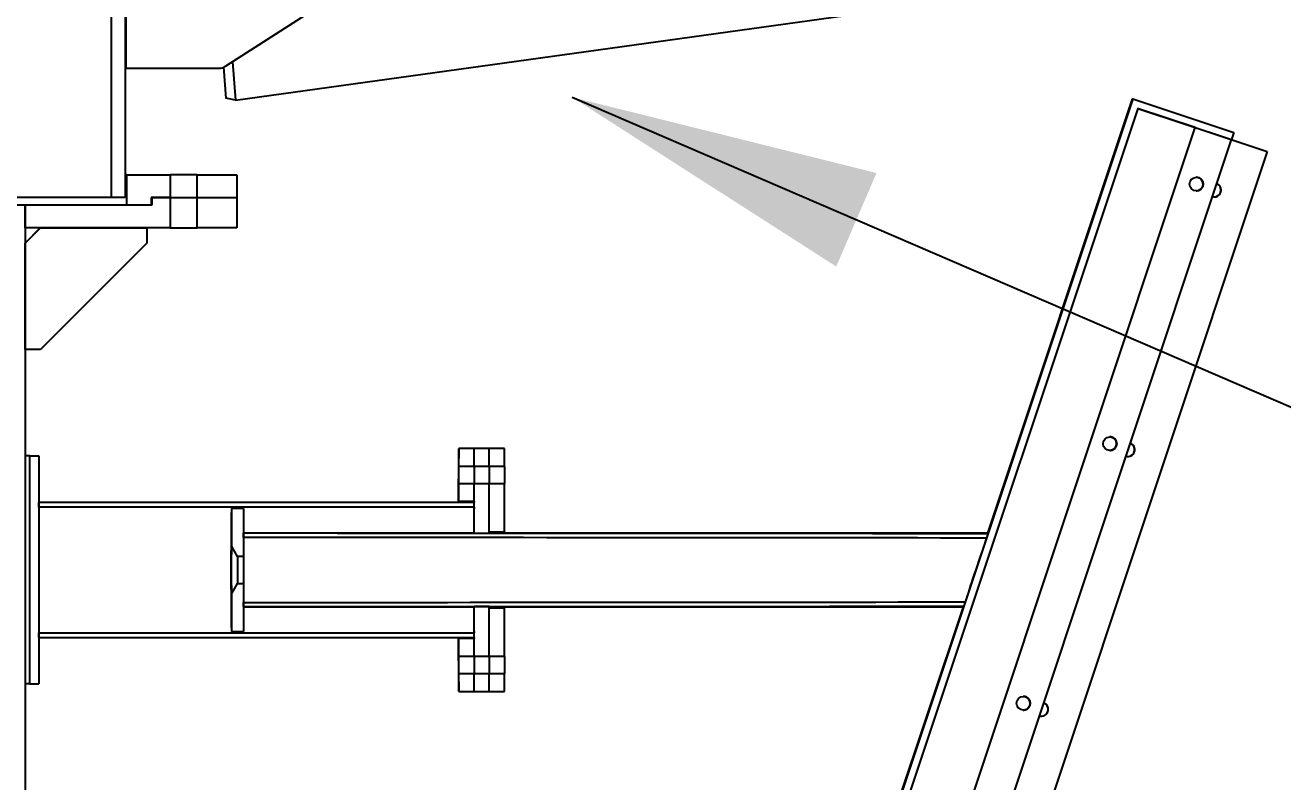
# Model space of a CAD drawing. Header units: millimetres. Extents: x 122 to 2816, y -707 to 556.
# Drawn here: x 818.81 to 826.34, y 295.49 to 300.02 of the extents above; entities that cross this region are included whole.
import ezdxf

# ---------------------------------------------------------------- set-up
doc = ezdxf.new("R2010")
doc.units = ezdxf.units.MM
doc.header["$PDSIZE"] = -1
doc.layers.add('FORMAT', color=7, linetype='Continuous')
doc.styles.add('SLDTEXTSTYLE7', font='TXT', dxfattribs={"width": 0.75})
doc.dimstyles.new('SLDDIMSTYLE0', dxfattribs={"dimtxt": 2.5, "dimasz": 1.852083, "dimexe": 0, "dimexo": 0.625, "dimgap": 0, "dimtad": 1, "dimdec": 0, "dimrnd": 1e-09, "dimtxsty": 'Standard', "dimsah": 1, "dimcen": 2.5, "dimazin": 3, "dimtfac": 1.852083, "dimtdec": 0, "dimtmove": 0, "dimatfit": 3, "dimfrac": 2})
doc.dimstyles.new('SLDDIMSTYLE3', dxfattribs={"dimtxt": 1.852083, "dimasz": 1.852083, "dimexe": 0, "dimexo": 0.625, "dimgap": 0.463021, "dimtad": 1, "dimdec": 0, "dimlfac": 110, "dimrnd": 1e-09, "dimzin": 12, "dimtxsty": 'SLDTEXTSTYLE7', "dimsah": 1, "dimcen": 2.5, "dimazin": 3, "dimtfac": 1, "dimtdec": 0, "dimtmove": 0, "dimatfit": 3, "dimfrac": 2, "dimtzin": 12})
doc.dimstyles.new('SLDDIMSTYLE5', dxfattribs={"dimtxt": 1.852083, "dimasz": 1.852083, "dimexe": 0, "dimexo": 0.625, "dimgap": 0.463021, "dimtad": 1, "dimlfac": 110, "dimzin": 12, "dimtxsty": 'SLDTEXTSTYLE7', "dimsah": 1, "dimcen": 2.5, "dimadec": 1, "dimazin": 3, "dimtfac": 1, "dimtdec": 1, "dimtmove": 0, "dimatfit": 3, "dimfrac": 2, "dimtzin": 12})
pattern_1 = [(45, (577.821, 87.9), (-6.7352, 6.7352), []), (45, (582.311, 87.9), (-6.7352, 6.7352), [])]
pattern_2 = [(45, (577.821, 87.9), (-13.4704, 13.4704), []), (45, (582.311, 87.9), (-13.4704, 13.4704), []), (45, (586.801, 87.9), (-13.4704, 13.4704), []), (45, (591.292, 87.9), (-13.4704, 13.4704), [])]

# ---------------------------------------------------------------- blocks, each defined once
blk = doc.blocks.new('*D1071')
at = {"layer": 'Defpoints', "color": 0}
for p in [(861.3505, 305.0429), (826.3505, 299.5884), (835.5678, 294.5899), (812.7141, 291.4066), (823.6232, 291.4066)]:
    blk.add_point(p, dxfattribs=at)
at = {"layer": 'FORMAT', "color": 0, "lineweight": -2}
blk.add_line((823.6857, 291.4066), (835.6499, 291.4066), dxfattribs=at)
blk.add_arc((773.8505, 291.4066), 61.7994, 1.717178, 7.140781, dxfattribs=at)
at = {"layer": 'FORMAT', "color": 0}
for points in [[(834.8649, 299.0458), (835.4762, 299.1317), (834.9128, 300.9228)], [(835.9308, 293.2631), (835.3135, 293.2538), (835.6499, 291.4066)]]:
    blk.add_solid(points, dxfattribs=at)
at = {"layer": 'FORMAT', "color": 0, "insert": (837.5263, 299.12), "char_height": 1.85208, "attachment_point": 1, "rotation": 275.25226, "style": 'SLDTEXTSTYLE7'}
blk.add_mtext('\\A1;8.9°', dxfattribs=at)
blk = doc.blocks.new('*D1073')
at = {"layer": 'Defpoints', "color": 0}
for p in [(878.6232, 336.8611), (886.0246, 336.8611), (823.6232, 291.4066)]:
    blk.add_point(p, dxfattribs=at)
at = {"layer": 'FORMAT', "color": 0, "lineweight": -2}
for p, q in [((878.6857, 336.8611), (886.0246, 336.8611)), ((886.0246, 293.2586), (886.0246, 335.009)), ((823.6857, 291.4066), (886.0246, 291.4066))]:
    blk.add_line(p, q, dxfattribs=at)
at = {"layer": 'FORMAT', "color": 0}
for points in [[(885.7159, 335.009), (886.3332, 335.009), (886.0246, 336.8611)], [(885.7159, 293.2586), (886.3332, 293.2586), (886.0246, 291.4066)]]:
    blk.add_solid(points, dxfattribs=at)
at = {"layer": 'FORMAT', "color": 0, "insert": (883.7095, 314.2564), "char_height": 1.85208, "attachment_point": 2, "rotation": 90, "style": 'SLDTEXTSTYLE7'}
blk.add_mtext('\\A1;5000', dxfattribs=at)

msp = doc.modelspace()

# ---------------------------------------------------------------- hatches: boundary and pattern name
at = {"linetype": 'Continuous', "lineweight": 18}
h = msp.add_hatch(dxfattribs=at)
h.set_pattern_fill('ANSI32', style=0)
h.set_pattern_definition(pattern_1)
h.paths.add_polyline_path([(819.409596, 298.988383), (819.409596, 326.26111), (819.325323, 326.26111), (819.325323, 298.988383)], flags=0)
h = msp.add_hatch(dxfattribs=at)
h.set_pattern_fill('ANSI32', style=0)
h.set_pattern_definition(pattern_1)
h.paths.add_polyline_path([(826.042067, 299.377822), (825.438333, 299.579006), (823.139053, 292.679292), (823.742787, 292.478108), (823.757158, 292.521232), (823.196547, 292.708045), (825.467086, 299.521512), (826.027697, 299.334699)], flags=0)
h = msp.add_hatch(dxfattribs=at)
h.set_pattern_fill('ANSI32', style=0)
h.set_pattern_definition(pattern_1)
h.paths.add_polyline_path([(819.418686, 299.124747), (819.418686, 298.942928), (819.564141, 298.942928), (819.564141, 298.988383), (819.678258, 298.988383), (819.678258, 299.124747)], flags=0)
h = msp.add_hatch(dxfattribs=at)
h.set_pattern_fill('ANSI32', style=0)
h.set_pattern_definition(pattern_1)
h.paths.add_polyline_path([(819.840881, 298.988383), (820.077777, 298.988383), (820.077777, 299.124747), (819.840881, 299.124747)], flags=0)
h = msp.add_hatch(dxfattribs=at)
h.set_pattern_fill('ANSI32', style=0)
h.set_pattern_definition(pattern_1)
h.paths.add_polyline_path([(819.678258, 298.988383), (819.568686, 298.988383), (819.568686, 298.942928), (818.810959, 298.942928), (818.810959, 298.806565), (819.678258, 298.806565)], flags=0)
h = msp.add_hatch(dxfattribs=at)
h.set_pattern_fill('ANSI32', style=0)
h.set_pattern_definition(pattern_1)
h.paths.add_polyline_path([(819.840881, 298.806565), (820.077777, 298.806565), (820.077777, 298.988383), (819.840881, 298.988383)], flags=0)
h = msp.add_hatch(dxfattribs=at)
h.set_pattern_fill('ANSI32', style=0)
h.set_pattern_definition(pattern_1)
h.paths.add_polyline_path([(818.81097, 298.079292), (818.90188, 298.079292), (819.538254, 298.715656), (819.538254, 298.806565), (818.90188, 298.806565), (818.81097, 298.715656)], flags=0)
h = msp.add_hatch(dxfattribs=at)
h.set_pattern_fill('ANSI32', style=0)
h.set_pattern_definition(pattern_1)
edge = h.paths.add_edge_path(flags=0)
edge.add_ellipse((818.168686, 296.76111), major_axis=(-127.272727, 0), ratio=0.0057142857, start_angle=192.32242293, end_angle=192.65768893)
edge.add_line((821.405951, 297.488148), (821.405951, 297.380605))
edge.add_ellipse((818.168686, 297.329292), major_axis=(-9.545455, 0), ratio=0.00571429, start_angle=180.8800249, end_angle=180.9081008, ccw=False)
edge.add_line((821.496861, 297.380415), (821.496861, 297.488134))
h = msp.add_hatch(dxfattribs=at)
h.set_pattern_fill('ANSI34', style=0)
h.set_pattern_definition(pattern_2)
edge = h.paths.add_edge_path(flags=0)
edge.add_ellipse((818.168686, 296.76111), major_axis=(-127.272727, 0), ratio=0.0057142857, start_angle=192.00418757, end_angle=192.32242293)
edge.add_line((821.496861, 297.488134), (821.496861, 297.380415))
edge.add_ellipse((818.168686, 297.329292), major_axis=(-9.545455, 0), ratio=0.00571429, start_angle=180.8533411, end_angle=180.8800249, ccw=False)
edge.add_line((821.587772, 297.380218), (821.587772, 297.488121))
h = msp.add_hatch(dxfattribs=at)
h.set_pattern_fill('ANSI32', style=0)
h.set_pattern_definition(pattern_1)
edge = h.paths.add_edge_path(flags=0)
edge.add_ellipse((818.168686, 296.76111), major_axis=(-127.272727, 0), ratio=0.0057142857, start_angle=191.7017351, end_angle=192.00418757)
edge.add_line((821.587772, 297.488121), (821.587772, 297.380218))
edge.add_ellipse((818.168686, 297.329292), major_axis=(-9.545455, 0), ratio=0.00571429, start_angle=180.8279398, end_angle=180.8533411, ccw=False)
edge.add_line((821.678683, 297.380016), (821.678683, 297.488106))
h = msp.add_hatch(dxfattribs=at)
h.set_pattern_fill('ANSI32', style=0)
h.set_pattern_definition(pattern_1)
h.paths.add_polyline_path([(818.838232, 297.442928), (818.838232, 296.079292), (818.892777, 296.079292), (818.892777, 297.442928)], flags=0)
h = msp.add_hatch(dxfattribs=at)
h.set_pattern_fill('ANSI32', style=0)
h.set_pattern_definition(pattern_1)
edge = h.paths.add_edge_path(flags=0)
edge.add_line((821.405951, 297.277979), (821.405951, 297.169783))
edge.add_ellipse((818.168686, 296.76111), major_axis=(-71.590909, 0), ratio=0.005714286, start_angle=187.00000178, end_angle=187.19496279, ccw=False)
edge.add_line((821.496861, 297.169759), (821.496861, 297.27817))
edge.add_ellipse((818.168686, 297.329292), major_axis=(-9.545455, 0), ratio=0.00571429, start_angle=179.0918992, end_angle=179.1199751, ccw=False)
h = msp.add_hatch(dxfattribs=at)
h.set_pattern_fill('ANSI34', style=0)
h.set_pattern_definition(pattern_2)
edge = h.paths.add_edge_path(flags=0)
edge.add_line((821.496861, 297.27817), (821.496861, 296.978462))
edge.add_ellipse((818.168686, 296.76111), major_axis=(-38.181818, 0), ratio=0.005714286, start_angle=183.6366308, end_angle=183.7364793, ccw=False)
edge.add_line((821.587772, 296.978416), (821.587772, 297.278366))
edge.add_ellipse((818.168686, 297.329292), major_axis=(-9.545455, 0), ratio=0.00571429, start_angle=179.1199751, end_angle=179.1466589, ccw=False)
h = msp.add_hatch(dxfattribs=at)
h.set_pattern_fill('ANSI32', style=0)
h.set_pattern_definition(pattern_1)
edge = h.paths.add_edge_path(flags=0)
edge.add_line((821.587772, 297.278366), (821.587772, 296.987542))
edge.add_ellipse((818.168686, 296.76111), major_axis=(-39.772727, 0), ratio=0.005714286, start_angle=183.6903229, end_angle=183.7889213, ccw=False)
edge.add_line((821.678683, 296.987496), (821.678683, 297.278568))
edge.add_ellipse((818.168686, 297.329292), major_axis=(-9.545455, 0), ratio=0.00571429, start_angle=179.1466589, end_angle=179.1720602, ccw=False)
h = msp.add_hatch(dxfattribs=at)
h.set_pattern_fill('ANSI32', style=0)
h.set_pattern_definition(pattern_1)
edge = h.paths.add_edge_path(flags=0)
edge.add_ellipse((818.168686, 296.76111), major_axis=(-65.863636, 0), ratio=0.005714286, start_angle=186.44365924, end_angle=207.46282149, ccw=False)
edge.add_line((821.496861, 297.136993), (821.496861, 297.164753))
edge.add_ellipse((818.168686, 296.76111), major_axis=(-70.715909, 0), ratio=0.005714286, start_angle=186.91509502, end_angle=209.16314623)
edge.add_line((818.892777, 297.16518), (818.892777, 297.137451))
h = msp.add_hatch(dxfattribs=at)
h.set_pattern_fill('ANSI32', style=0)
h.set_pattern_definition(pattern_1)
edge = h.paths.add_edge_path(flags=0)
edge.add_ellipse((818.168686, 296.76111), major_axis=(64.431818, 0), ratio=0.005714286, start_angle=10.6920036, end_angle=11.09667979)
edge.add_line((820.045104, 297.129136), (820.045104, 296.906169))
edge.add_spline(control_points=[(820.045104, 296.906169), (820.057373, 296.884857), (820.069637, 296.863541), (820.081846, 296.842195)], knot_values=[0.0000004, 0.0000004, 0.0000004, 0.0000004, 0.00811555, 0.00811555, 0.00811555, 0.00811555], weights=[1, 1, 1, 1], degree=3, periodic=0)
edge.add_ellipse((818.168686, 296.76111), major_axis=(14.318182, 0), ratio=0.005714286, start_angle=2.3813102, end_angle=2.4268875, ccw=False)
edge.add_line((820.117833, 296.842167), (820.117833, 297.129124))
h = msp.add_hatch(dxfattribs=at)
h.set_pattern_fill('ANSI32', style=0)
h.set_pattern_definition(pattern_1)
edge = h.paths.add_edge_path(flags=0)
edge.add_ellipse((818.168686, 296.76111), major_axis=(-38.420455, 0), ratio=0.005714286, start_angle=181.936421, end_angle=186.4183156)
edge.add_line((820.117833, 296.980373), (820.117833, 296.955155))
edge.add_ellipse((818.168686, 296.76111), major_axis=(-34.013636, 0), ratio=0.005714286, start_angle=181.710048, end_angle=185.6852596, ccw=False)
edge.add_line((824.562905, 296.952009), (824.571428, 296.977586))
h = msp.add_hatch(dxfattribs=at)
h.set_pattern_fill('ANSI32', style=0)
h.set_pattern_definition(pattern_1)
edge = h.paths.add_edge_path(flags=0)
edge.add_ellipse((818.168686, 296.76111), major_axis=(64.431818, 0), ratio=0.005714286, start_angle=348.90332021, end_angle=349.3079964)
edge.add_line((820.117833, 296.393097), (820.117833, 296.680054))
edge.add_ellipse((818.168686, 296.76111), major_axis=(14.318182, 0), ratio=0.005714286, start_angle=357.5731125, end_angle=357.6186898, ccw=False)
edge.add_spline(control_points=[(820.081846, 296.680026), (820.069637, 296.658679), (820.057373, 296.637364), (820.045104, 296.616052)], knot_values=[0.0000004, 0.0000004, 0.0000004, 0.0000004, 0.00811555, 0.00811555, 0.00811555, 0.00811555], weights=[1, 1, 1, 1], degree=3, periodic=0)
edge.add_line((820.045104, 296.616052), (820.045104, 296.393085))
h = msp.add_hatch(dxfattribs=at)
h.set_pattern_fill('ANSI32', style=0)
h.set_pattern_definition(pattern_1)
edge = h.paths.add_edge_path(flags=0)
edge.add_ellipse((818.168686, 296.76111), major_axis=(-38.420455, 0), ratio=0.005714286, start_angle=173.5816844, end_angle=178.0176992)
edge.add_line((824.427104, 296.544497), (824.435628, 296.570074))
edge.add_ellipse((818.168686, 296.76111), major_axis=(-34.013636, 0), ratio=0.005714286, start_angle=174.3147404, end_angle=178.253985, ccw=False)
edge.add_line((820.117833, 296.567066), (820.117833, 296.541848))
h = msp.add_hatch(dxfattribs=at)
h.set_pattern_fill('ANSI34', style=0)
h.set_pattern_definition(pattern_2)
edge = h.paths.add_edge_path(flags=0)
edge.add_line((821.587772, 296.243855), (821.587772, 296.543805))
edge.add_ellipse((818.168686, 296.76111), major_axis=(-38.181818, 0), ratio=0.005714286, start_angle=176.2635207, end_angle=176.3633692, ccw=False)
edge.add_line((821.496861, 296.543759), (821.496861, 296.244051))
edge.add_ellipse((818.168686, 296.192928), major_axis=(-9.545455, 0), ratio=0.00571429, start_angle=180.8533411, end_angle=180.8800249, ccw=False)
h = msp.add_hatch(dxfattribs=at)
h.set_pattern_fill('ANSI32', style=0)
h.set_pattern_definition(pattern_1)
edge = h.paths.add_edge_path(flags=0)
edge.add_line((821.678683, 296.243652), (821.678683, 296.534724))
edge.add_ellipse((818.168686, 296.76111), major_axis=(-39.772727, 0), ratio=0.005714286, start_angle=176.2110787, end_angle=176.3096771, ccw=False)
edge.add_line((821.587772, 296.534679), (821.587772, 296.243855))
edge.add_ellipse((818.168686, 296.192928), major_axis=(-9.545455, 0), ratio=0.00571429, start_angle=180.8279398, end_angle=180.8533411, ccw=False)
h = msp.add_hatch(dxfattribs=at)
h.set_pattern_fill('ANSI32', style=0)
h.set_pattern_definition(pattern_1)
edge = h.paths.add_edge_path(flags=0)
edge.add_ellipse((818.168686, 296.76111), major_axis=(-70.715909, 0), ratio=0.005714286, start_angle=150.83685377, end_angle=173.08490498)
edge.add_line((821.496861, 296.357467), (821.496861, 296.385227))
edge.add_ellipse((818.168686, 296.76111), major_axis=(-65.863636, 0), ratio=0.005714286, start_angle=152.53717851, end_angle=173.55634076, ccw=False)
edge.add_line((818.892777, 296.384769), (818.892777, 296.357041))
h = msp.add_hatch(dxfattribs=at)
h.set_pattern_fill('ANSI32', style=0)
h.set_pattern_definition(pattern_1)
edge = h.paths.add_edge_path(flags=0)
edge.add_line((821.496861, 296.244051), (821.496861, 296.352462))
edge.add_ellipse((818.168686, 296.76111), major_axis=(-71.590909, 0), ratio=0.005714286, start_angle=172.80503721, end_angle=172.99999822, ccw=False)
edge.add_line((821.405951, 296.352438), (821.405951, 296.244241))
edge.add_ellipse((818.168686, 296.192928), major_axis=(-9.545455, 0), ratio=0.00571429, start_angle=180.8800249, end_angle=180.9081008, ccw=False)
h = msp.add_hatch(dxfattribs=at)
h.set_pattern_fill('ANSI32', style=0)
h.set_pattern_definition(pattern_1)
edge = h.paths.add_edge_path(flags=0)
edge.add_ellipse((818.168686, 296.76111), major_axis=(-127.272727, 0), ratio=0.0057142857, start_angle=167.34231107, end_angle=167.67757707)
edge.add_line((821.496861, 296.034086), (821.496861, 296.141806))
edge.add_ellipse((818.168686, 296.192928), major_axis=(-9.545455, 0), ratio=0.00571429, start_angle=179.0918992, end_angle=179.1199751, ccw=False)
edge.add_line((821.405951, 296.141616), (821.405951, 296.034073))
h = msp.add_hatch(dxfattribs=at)
h.set_pattern_fill('ANSI34', style=0)
h.set_pattern_definition(pattern_2)
edge = h.paths.add_edge_path(flags=0)
edge.add_ellipse((818.168686, 296.76111), major_axis=(-127.272727, 0), ratio=0.0057142857, start_angle=167.67757707, end_angle=167.99581243)
edge.add_line((821.587772, 296.0341), (821.587772, 296.142002))
edge.add_ellipse((818.168686, 296.192928), major_axis=(-9.545455, 0), ratio=0.00571429, start_angle=179.1199751, end_angle=179.1466589, ccw=False)
edge.add_line((821.496861, 296.141806), (821.496861, 296.034086))
h = msp.add_hatch(dxfattribs=at)
h.set_pattern_fill('ANSI32', style=0)
h.set_pattern_definition(pattern_1)
edge = h.paths.add_edge_path(flags=0)
edge.add_ellipse((818.168686, 296.76111), major_axis=(-127.272727, 0), ratio=0.0057142857, start_angle=167.99581243, end_angle=168.2982649)
edge.add_line((821.678683, 296.034114), (821.678683, 296.142205))
edge.add_ellipse((818.168686, 296.192928), major_axis=(-9.545455, 0), ratio=0.00571429, start_angle=179.1466589, end_angle=179.1720602, ccw=False)
edge.add_line((821.587772, 296.142002), (821.587772, 296.0341))

# ---------------------------------------------------------------- linework, layer by layer
at = {"color": 7, "linetype": 'Continuous', "lineweight": 25}
for p, q in [((819.325323, 326.26111), (819.325323, 298.988383)), ((819.409596, 326.26111), (819.409596, 298.988383)), ((819.413877, 300.715656), (819.413877, 299.76111)), ((820.069763, 299.570456), (828.183141, 300.698324)), ((820.010318, 299.774134), (821.000799, 300.409319)), ((820.051932, 299.800821), (820.069763, 299.570456)), ((819.413877, 299.76111), (819.409596, 299.76111)), ((819.413877, 299.76111), (819.968682, 299.76111)), ((819.997369, 299.767214), (820.011673, 299.582422)), ((820.069763, 299.570456), (820.011673, 299.582422)), ((825.438333, 299.579006), (823.139053, 292.679292)), ((824.570294, 296.980656), (825.436147, 299.579006)), ((825.436147, 299.579006), (825.438333, 299.579006)), ((825.438333, 299.579006), (826.042067, 299.377822)), ((825.467086, 299.521512), (823.196547, 292.708045)), ((825.810139, 299.40655), (825.466893, 299.520934)), ((825.467086, 299.521512), (826.027697, 299.334699)), ((823.539861, 292.593642), (825.810139, 299.40655)), ((823.540562, 292.593408), (825.810919, 299.40655)), ((823.540749, 292.593346), (825.811126, 299.40655)), ((825.810139, 299.40655), (825.810919, 299.40655)), ((825.810919, 299.40655), (825.811126, 299.40655)), ((825.811126, 299.40655), (826.026739, 299.334699)), ((826.026739, 299.334699), (823.756362, 292.521497)), ((826.026718, 299.334636), (826.242144, 299.262847)), ((826.026739, 299.334699), (826.027697, 299.334699)), ((826.042067, 299.377822), (826.027697, 299.334699)), ((826.242144, 299.262847), (823.971679, 292.44938)), ((819.418686, 299.124747), (819.409596, 299.124747)), ((819.418686, 298.942928), (819.418686, 299.124747)), ((819.418686, 299.124747), (819.678258, 299.124747)), ((819.678258, 299.124747), (819.678258, 298.988383)), ((819.840881, 299.124747), (819.678258, 299.124747)), ((819.840881, 298.988383), (819.840881, 299.124747)), ((819.840881, 299.124747), (820.077777, 299.124747)), ((820.077777, 299.124747), (820.077777, 298.988383)), ((825.831068, 299.107573), (825.830288, 299.107573)), ((825.830288, 299.107573), (825.835243, 299.105922)), ((819.325323, 298.988383), (817.01205, 298.988383)), ((819.409596, 298.988383), (819.325323, 298.988383)), ((819.564141, 298.988383), (819.564141, 298.942928)), ((819.678258, 298.988383), (819.564141, 298.988383)), ((819.568686, 298.988383), (819.568686, 298.942928)), ((819.568686, 298.988383), (819.678258, 298.988383)), ((819.678258, 298.988383), (819.678258, 298.806565)), ((819.678258, 298.988383), (819.840881, 298.988383)), ((819.840881, 298.806565), (819.840881, 298.988383)), ((819.840881, 298.988383), (820.077777, 298.988383)), ((820.077777, 298.988383), (820.077777, 298.806565)), ((818.810959, 298.942928), (818.751414, 298.942928)), ((818.810959, 298.806565), (818.810959, 298.942928)), ((819.568686, 298.942928), (818.810959, 298.942928)), ((818.810959, 298.942928), (818.810959, 291.76111)), ((819.564141, 298.942928), (819.418686, 298.942928)), ((818.810959, 298.715874), (818.901649, 298.806565)), ((819.678258, 298.806565), (818.810959, 298.806565)), ((818.90188, 298.806565), (818.81097, 298.715656)), ((818.90188, 298.806565), (819.538254, 298.806565)), ((819.538254, 298.806565), (819.538254, 298.715656)), ((819.678258, 298.806565), (819.840881, 298.806565)), ((820.077777, 298.806565), (819.840881, 298.806565)), ((818.81097, 298.715656), (818.810959, 298.715656)), ((818.81097, 298.079292), (818.81097, 298.715656)), ((819.538254, 298.715656), (818.90188, 298.079292)), ((818.81097, 298.079292), (818.810959, 298.079292)), ((818.90188, 298.079292), (818.81097, 298.079292)), ((825.313747, 297.555137), (825.312967, 297.555137)), ((825.312967, 297.555137), (825.317921, 297.553486)), ((821.496753, 297.488383), (821.405845, 297.488383)), ((821.405951, 297.380605), (821.405951, 297.488148)), ((821.58766, 297.488383), (821.496753, 297.488383)), ((821.496753, 297.488383), (821.496861, 297.488134)), ((821.496861, 297.380415), (821.496861, 297.488134)), ((821.678568, 297.488383), (821.58766, 297.488383)), ((821.58766, 297.488383), (821.587772, 297.488121)), ((821.587772, 297.380218), (821.587772, 297.488121)), ((821.678568, 297.488383), (821.678683, 297.488106)), ((821.678683, 297.380016), (821.678683, 297.488106)), ((818.838232, 297.442928), (818.810959, 297.442928)), ((818.838232, 296.079292), (818.838232, 297.442928)), ((818.838232, 297.442928), (818.892777, 297.442928)), ((818.892777, 297.442928), (818.892777, 296.079292)), ((821.405951, 297.169783), (821.405951, 297.277979)), ((821.496861, 297.169759), (821.496861, 297.27817)), ((821.496861, 296.978462), (821.496861, 297.27817)), ((821.587772, 296.978416), (821.587772, 297.278366)), ((821.587772, 296.987542), (821.587772, 297.278366)), ((821.678683, 296.987496), (821.678683, 297.278568)), ((818.892639, 297.164973), (818.892777, 297.16518)), ((821.496753, 297.165201), (818.892777, 297.165201)), ((818.892777, 297.137451), (818.892777, 297.16518)), ((821.496753, 297.165201), (821.496861, 297.164753)), ((821.496861, 297.136993), (821.496861, 297.164753)), ((818.892665, 297.137281), (818.892777, 297.137451)), ((820.117769, 297.129292), (820.045043, 297.129292)), ((820.045104, 297.129136), (820.045104, 296.906169)), ((820.117833, 297.129124), (820.117769, 297.129292)), ((820.117833, 297.129124), (820.117833, 296.842167)), ((821.496753, 296.980656), (820.117833, 296.980656)), ((820.117833, 296.955155), (820.117833, 296.980373)), ((824.572242, 296.980656), (821.587772, 296.980656)), ((824.571428, 296.977586), (824.562905, 296.952009)), ((820.081846, 296.842195), (820.045104, 296.906169)), ((820.045104, 296.616052), (820.081846, 296.680026)), ((820.117833, 296.680054), (820.117833, 296.393097)), ((820.045104, 296.616052), (820.045104, 296.393085)), ((820.117833, 296.541848), (820.117833, 296.567066)), ((821.496861, 296.244051), (821.496861, 296.543759)), ((821.587772, 296.243855), (821.587772, 296.543805)), ((824.435628, 296.570074), (824.427104, 296.544497)), ((820.117833, 296.541565), (821.496753, 296.541565)), ((821.587772, 296.541565), (824.425923, 296.541565)), ((821.587772, 296.243855), (821.587772, 296.534679)), ((821.678683, 296.243652), (821.678683, 296.534724)), ((823.812949, 294.707928), (824.423975, 296.541565)), ((818.892777, 296.384769), (818.892707, 296.38486)), ((818.892777, 296.357041), (818.892712, 296.357115)), ((818.892777, 296.357041), (818.892777, 296.384769)), ((818.892777, 296.357019), (821.496753, 296.357019)), ((820.045043, 296.392928), (820.117769, 296.392928)), ((820.117769, 296.392928), (820.117833, 296.393097)), ((821.405951, 296.244241), (821.405951, 296.352438)), ((821.496861, 296.357467), (821.496753, 296.357019)), ((821.496861, 296.357467), (821.496861, 296.385227)), ((821.496861, 296.244051), (821.496861, 296.352462)), ((821.405951, 296.034073), (821.405951, 296.141616)), ((821.496861, 296.034086), (821.496861, 296.141806)), ((821.587772, 296.0341), (821.587772, 296.142002)), ((821.678683, 296.034114), (821.678683, 296.142205)), ((818.838232, 296.079292), (818.810959, 296.079292)), ((818.838232, 296.079292), (818.892777, 296.079292)), ((821.405845, 296.033838), (821.496753, 296.033838)), ((821.496861, 296.034086), (821.496753, 296.033838)), ((821.496753, 296.033838), (821.58766, 296.033838)), ((821.587772, 296.0341), (821.58766, 296.033838)), ((821.58766, 296.033838), (821.678568, 296.033838)), ((821.678683, 296.034114), (821.678568, 296.033838)), ((824.796425, 296.002702), (824.795646, 296.002702)), ((824.795646, 296.002702), (824.8006, 296.001051)), ((824.816896, 295.941417), (824.821523, 295.950958))]:
    msp.add_line(p, q, dxfattribs=at)
at = {"color": 7, "linetype": 'Continuous', "lineweight": 25, "flags": 128}
for points in [[(825.825404, 299.108818), (825.824374, 299.109018), (825.817096, 299.109671)], [(825.817355, 299.109671), (825.81883, 299.109644), (825.830288, 299.107573)], [(825.818135, 299.109671), (825.81961, 299.109644), (825.831068, 299.107573)], [(825.817096, 299.027853), (825.821454, 299.028086), (825.822524, 299.028215)], [(825.308083, 297.556383), (825.307053, 297.556583), (825.299775, 297.557235)], [(825.300034, 297.557235), (825.301509, 297.557209), (825.312967, 297.555137)], [(825.300814, 297.557235), (825.302289, 297.557209), (825.313747, 297.555137)], [(825.299775, 297.475417), (825.304133, 297.47565), (825.305391, 297.475805)], [(821.405951, 297.277979), (821.405873, 297.27497), (821.405794, 297.275489), (821.405718, 297.279503), (821.40565, 297.286752), (821.405595, 297.296765), (821.405556, 297.30889), (821.405536, 297.322341), (821.405536, 297.336243), (821.405556, 297.349694), (821.405595, 297.36182), (821.40565, 297.371832), (821.405718, 297.379081), (821.405794, 297.383095), (821.405873, 297.383615), (821.405951, 297.380605)], [(821.405951, 296.141616), (821.405873, 296.138606), (821.405794, 296.139125), (821.405718, 296.14314), (821.40565, 296.150388), (821.405595, 296.160401), (821.405556, 296.172526), (821.405536, 296.185977), (821.405536, 296.19988), (821.405556, 296.213331), (821.405595, 296.225456), (821.40565, 296.235469), (821.405718, 296.242717), (821.405794, 296.246732), (821.405873, 296.247251), (821.405951, 296.244241)], [(824.790415, 296.004018), (824.789732, 296.004147), (824.782453, 296.0048)], [(824.790241, 296.004101), (824.789991, 296.004147), (824.782713, 296.0048)], [(824.783492, 296.0048), (824.784967, 296.004773), (824.796425, 296.002702)], [(824.782453, 295.922982), (824.786812, 295.923215), (824.787881, 295.923343)], [(824.782713, 295.922982), (824.787071, 295.923215), (824.787905, 295.923313)]]:
    msp.add_lwpolyline(points, dxfattribs=at)
at = {"color": 7, "linetype": 'Continuous', "lineweight": 25}
for centre in [(825.818342, 299.068762), (825.301021, 297.516326), (824.7837, 295.963891)]:
    msp.add_circle(centre, 0.040909, dxfattribs=at)
for centre, radius, start, end in [((819.967492, 299.837981), 0.07688, 270.8869616, 303.8525491), ((825.817355, 299.068762), 0.040909, 341.5696412, 89.9994713), ((825.818134, 299.068762), 0.040909, 341.5698274, 89.9992851), ((825.817355, 299.068761), 0.040908, 270.0002628, 341.5706246), ((825.818134, 299.068761), 0.040908, 270.0002153, 341.5706722), ((825.817095, 299.068762), 0.040909, 303.8795688, 341.5704002), ((825.817095, 299.068762), 0.040909, 341.570127, 49.874316), ((825.925941, 299.032836), 0.040909, 251.5707895, 71.5697717), ((825.925161, 299.032836), 0.040909, 270.0008242, 70.2578825), ((825.300034, 297.516327), 0.040909, 341.5696412, 89.9994713), ((825.300813, 297.516326), 0.040909, 341.5698274, 89.9992851), ((825.299774, 297.516326), 0.040909, 341.569949, 71.0888756), ((831.23711, 297.21825), 9.834863, 178.4274384, 180.3090537), ((825.300034, 297.516326), 0.040908, 270.0002628, 341.5706246), ((825.300813, 297.516326), 0.040908, 270.0002153, 341.5706722), ((825.299774, 297.516326), 0.040909, 284.4907456, 341.5705281), ((825.408619, 297.480401), 0.040909, 251.5707895, 71.5697717), ((825.40784, 297.480401), 0.040909, 270.0008242, 70.2578825), ((825.885689, 297.326715), 4.389308, 179.2543315, 180.6463764), ((827.114568, 297.32948), 5.52725, 179.470074, 180.5388448), ((827.169214, 297.329646), 5.581895, 179.4819522, 180.5352725), ((827.268334, 297.329407), 5.590108, 179.4773482, 180.5283122), ((821.41862, 297.166168), 0.013175, 164.0753398, 184.2083416), ((821.529681, 297.165288), 0.033293, 171.5140675, 180.1499578), ((844.067376, 296.76111), 24.025091, 179.1222867, 180.8777133), ((825.614189, 297.01319), 4.119312, 178.2710669, 180.4525284), ((821.723457, 296.982562), 0.045265, 172.6108338, 182.4130127), ((828.642871, 296.76111), 8.598991, 179.0334155, 180.9665845), ((825.342364, 296.76111), 5.261212, 179.1089894, 180.8910106), ((825.444136, 296.76111), 5.326995, 179.1199503, 180.8800497), ((826.703983, 296.52117), 5.209017, 179.7756677, 181.5007371), ((821.723457, 296.539659), 0.045265, 177.5869873, 187.3891662), ((831.23711, 296.30397), 9.834863, 179.6909463, 181.5725616), ((821.41862, 296.356053), 0.013175, 175.7916584, 195.9246602), ((821.529681, 296.356932), 0.033293, 179.8500422, 188.4859325), ((825.885689, 296.190351), 4.389308, 179.2543315, 180.6463764), ((827.114568, 296.193116), 5.52725, 179.470074, 180.5388448), ((827.169214, 296.193282), 5.581895, 179.4819522, 180.5352725), ((827.268334, 296.193044), 5.590108, 179.4773482, 180.5283122), ((824.783492, 295.963891), 0.040909, 341.5698274, 89.9992851), ((824.783492, 295.96389), 0.040908, 270.0002153, 341.5706722), ((824.782453, 295.963891), 0.040909, 303.8795688, 341.5704002), ((824.782453, 295.963891), 0.040909, 341.570127, 49.874316), ((824.782712, 295.963891), 0.04091, 341.5702817, 27.2398641), ((824.891298, 295.927965), 0.040909, 251.5707895, 71.5697717), ((824.890519, 295.927965), 0.040909, 270.0008242, 70.2578825)]:
    msp.add_arc(centre, radius, start, end, dxfattribs=at)
for centre, major_axis, ratio, start_param, end_param in [((818.168686, 296.76111), (-127.272727, 0), 0.00571429, 4.68623605, 4.68695059), ((818.168686, 296.76111), (-127.272727, 0), 0.00571429, 4.6855215, 4.68623605), ((818.168686, 296.76111), (-127.272727, 0), 0.00571429, 4.68480694, 4.6855215), ((818.168686, 297.329292), (-9.545455, 0), 0.00571429, 4.35624163, 4.3663843), ((818.168686, 297.329292), (-9.545455, 0), 0.00571429, 4.34606053, 4.35624163), ((818.168686, 297.329292), (-9.545455, 0), 0.00571429, 4.33583952, 4.34606053), ((818.168686, 297.329292), (-9.545455, 0), 0.00571429, 1.916801, 1.92694368), ((818.168686, 297.329292), (-9.545455, 0), 0.00571429, 1.92694368, 1.93712477), ((818.168686, 297.329292), (-9.545455, 0), 0.00571429, 1.93712477, 1.94734579), ((818.168686, 296.76111), (-70.715909, 0), 0.00571429, 4.66530757, 4.70214937), ((818.168686, 296.76111), (-71.590909, 0), 0.00571429, 4.66588343, 4.66715462), ((818.168686, 296.76111), (-65.863636, 0), 0.00571429, 4.66183615, 4.70139497), ((818.168686, 296.76111), (64.431818, 0), 0.00571429, 1.54054041, 1.54166967), ((818.168686, 296.76111), (-38.420455, 0), 0.00571429, 4.54495852, 4.66163519), ((818.168686, 296.76111), (-34.013636, 0), 0.00571429, 4.52327388, 4.65505272), ((818.168686, 296.76111), (-38.181818, 0), 0.00571429, 4.62272139, 4.62511173), ((818.168686, 296.76111), (-39.772727, 0), 0.00571429, 4.62402269, 4.62631717), ((824.499082, 296.76111), (0.06477, 0.194363), 0.00514315, 0.00171391, 3.14330657), ((824.499082, 296.76111), (0.073162, 0.219545), 0.00514315, 6.11746876, 6.28489922), ((818.168686, 296.76111), (14.318182, 0), 0.00571429, 1.43424146, 1.43677805), ((818.168686, 296.76111), (14.318182, 0), 0.00571429, 4.84640726, 4.84894384), ((818.168686, 296.76111), (-34.013636, 0), 0.00571429, 1.62813259, 1.75610294), ((818.168686, 296.76111), (-38.420455, 0), 0.00571429, 1.62155011, 1.7344183), ((818.168686, 296.76111), (-38.181818, 0), 0.00571429, 1.65807357, 1.66046392), ((824.499082, 296.76111), (0.073162, 0.219545), 0.00514315, 3.14330657, 3.30692854), ((818.168686, 296.76111), (-39.772727, 0), 0.00571429, 1.65686814, 1.65916262), ((818.168686, 296.76111), (-65.863636, 0), 0.00571429, 1.58179034, 1.62134915), ((818.168686, 296.76111), (-70.715909, 0), 0.00571429, 1.58103594, 1.61787774), ((818.168686, 296.76111), (64.431818, 0), 0.00571429, 4.74151564, 4.7426449), ((818.168686, 296.76111), (-71.590909, 0), 0.00571429, 1.61603068, 1.61730188), ((818.168686, 296.192928), (-9.545455, 0), 0.00571429, 4.35624163, 4.3663843), ((818.168686, 296.192928), (-9.545455, 0), 0.00571429, 4.34606053, 4.35624163), ((818.168686, 296.192928), (-9.545455, 0), 0.00571429, 4.33583952, 4.34606053), ((818.168686, 296.192928), (-9.545455, 0), 0.00571429, 1.916801, 1.92694368), ((818.168686, 296.192928), (-9.545455, 0), 0.00571429, 1.92694368, 1.93712477), ((818.168686, 296.192928), (-9.545455, 0), 0.00571429, 1.93712477, 1.94734579), ((818.168686, 296.76111), (-127.272727, 0), 0.00571429, 1.59623472, 1.59694925), ((818.168686, 296.76111), (-127.272727, 0), 0.00571429, 1.59694925, 1.5976638), ((818.168686, 296.76111), (-127.272727, 0), 0.00571429, 1.5976638, 1.59837836)]:
    msp.add_ellipse(centre, major_axis=major_axis, ratio=ratio, start_param=start_param, end_param=end_param, dxfattribs=at)

# ---------------------------------------------------------------- dimensions: what is measured, and where the dimension line sits
at = {"layer": 'FORMAT'}
dim = msp.add_linear_dim(base=(886.024558, 336.86111), p1=(823.623232, 291.406565), p2=(878.623232, 336.86111), angle=90, dimstyle='SLDDIMSTYLE3', dxfattribs=at)
dim.commit()
dim.dimension.update_dxf_attribs({"geometry": '*D1073', "text_midpoint": (886.024558, 314.256428), "dimtype": 160})
dim = msp.add_angular_dim_2l(base=(835.567843, 294.589895), line1=((826.350505, 299.588383), (861.350505, 305.042928)), line2=((823.623232, 291.406565), (812.714141, 291.406565)), dimstyle='SLDDIMSTYLE5', dxfattribs=at)
dim.commit()
dim.dimension.update_dxf_attribs({"geometry": '*D1071', "text_midpoint": (835.390409, 297.063738), "dimtype": 162})

# ---------------------------------------------------------------- leaders
msp.add_leader([(822.083219, 299.588383), (846.812657, 288.93107)], dimstyle='SLDDIMSTYLE0', dxfattribs=at)

doc.saveas('drawing.dxf')
